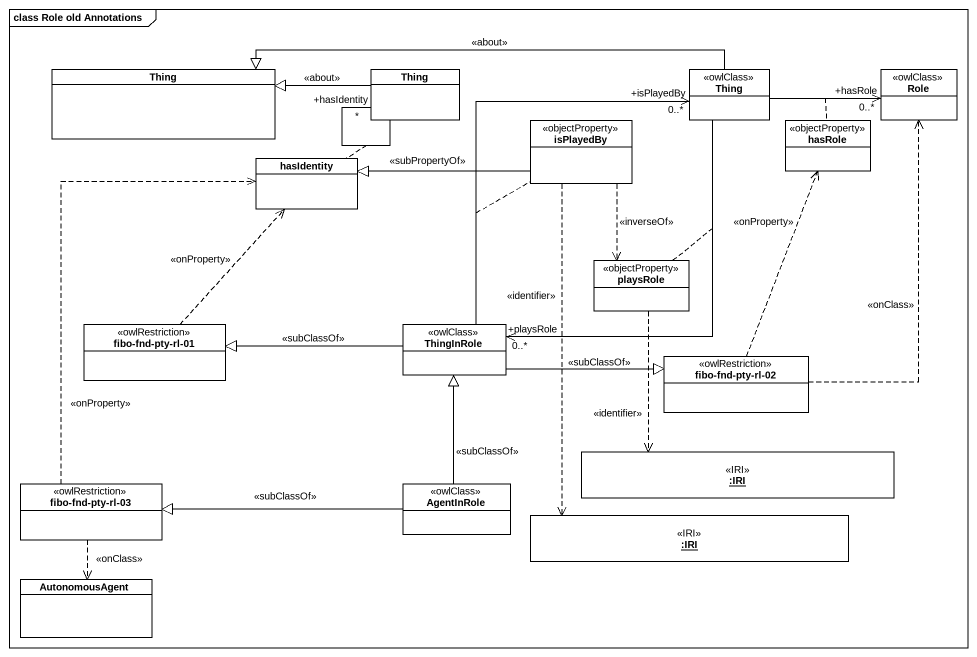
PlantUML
@startuml
mainframe class Role old Annotations
hide circle
hide empty members
class Thing
class "Thing" as Thing_2
class "Thing" as Thing_3 <<owlClass>>
class Role <<owlClass>>
class isPlayedBy <<objectProperty>>
class hasRole <<objectProperty>>
class hasIdentity
class playsRole <<objectProperty>>
class "fibo-fnd-pty-rl-01" as fibo_fnd_pty_rl_01 <<owlRestriction>>
class ThingInRole <<owlClass>>
class "fibo-fnd-pty-rl-02" as fibo_fnd_pty_rl_02 <<owlRestriction>>
object ":IRI" as IRI <<IRI>>
class "fibo-fnd-pty-rl-03" as fibo_fnd_pty_rl_03 <<owlRestriction>>
class AgentInRole <<owlClass>>
object ":IRI" as IRI_2 <<IRI>>
class AutonomousAgent
Thing_2 -left-|> Thing : <<about>>
Thing_2 -- "+hasIdentity\n*" Thing_2
(Thing_2, Thing_2) .. hasIdentity
Thing_3 -left-|> Thing : <<about>>
Thing_3 -right-> "+hasRole\n0..*" Role
(Thing_3, Role) .. hasRole
Thing_3 --> "+playsRole\n0..*" ThingInRole
(Thing_3, ThingInRole) .. playsRole
isPlayedBy -left-|> hasIdentity : <<subPropertyOf>>
isPlayedBy ..> playsRole : <<inverseOf>>
isPlayedBy ..> IRI_2 : <<identifier>>
playsRole ..> IRI : <<identifier>>
fibo_fnd_pty_rl_01 .up.> hasIdentity : <<onProperty>>
ThingInRole -up-> "+isPlayedBy\n0..*" Thing_3
(ThingInRole, Thing_3) .. isPlayedBy
ThingInRole -left-|> fibo_fnd_pty_rl_01 : <<subClassOf>>
ThingInRole -right-|> fibo_fnd_pty_rl_02 : <<subClassOf>>
fibo_fnd_pty_rl_02 .up.> Role : <<onClass>>
fibo_fnd_pty_rl_02 .up.> hasRole : <<onProperty>>
fibo_fnd_pty_rl_03 .up.> hasIdentity : <<onProperty>>
fibo_fnd_pty_rl_03 ..> AutonomousAgent : <<onClass>>
AgentInRole -up-|> ThingInRole : <<subClassOf>>
AgentInRole -left-|> fibo_fnd_pty_rl_03 : <<subClassOf>>
@enduml
